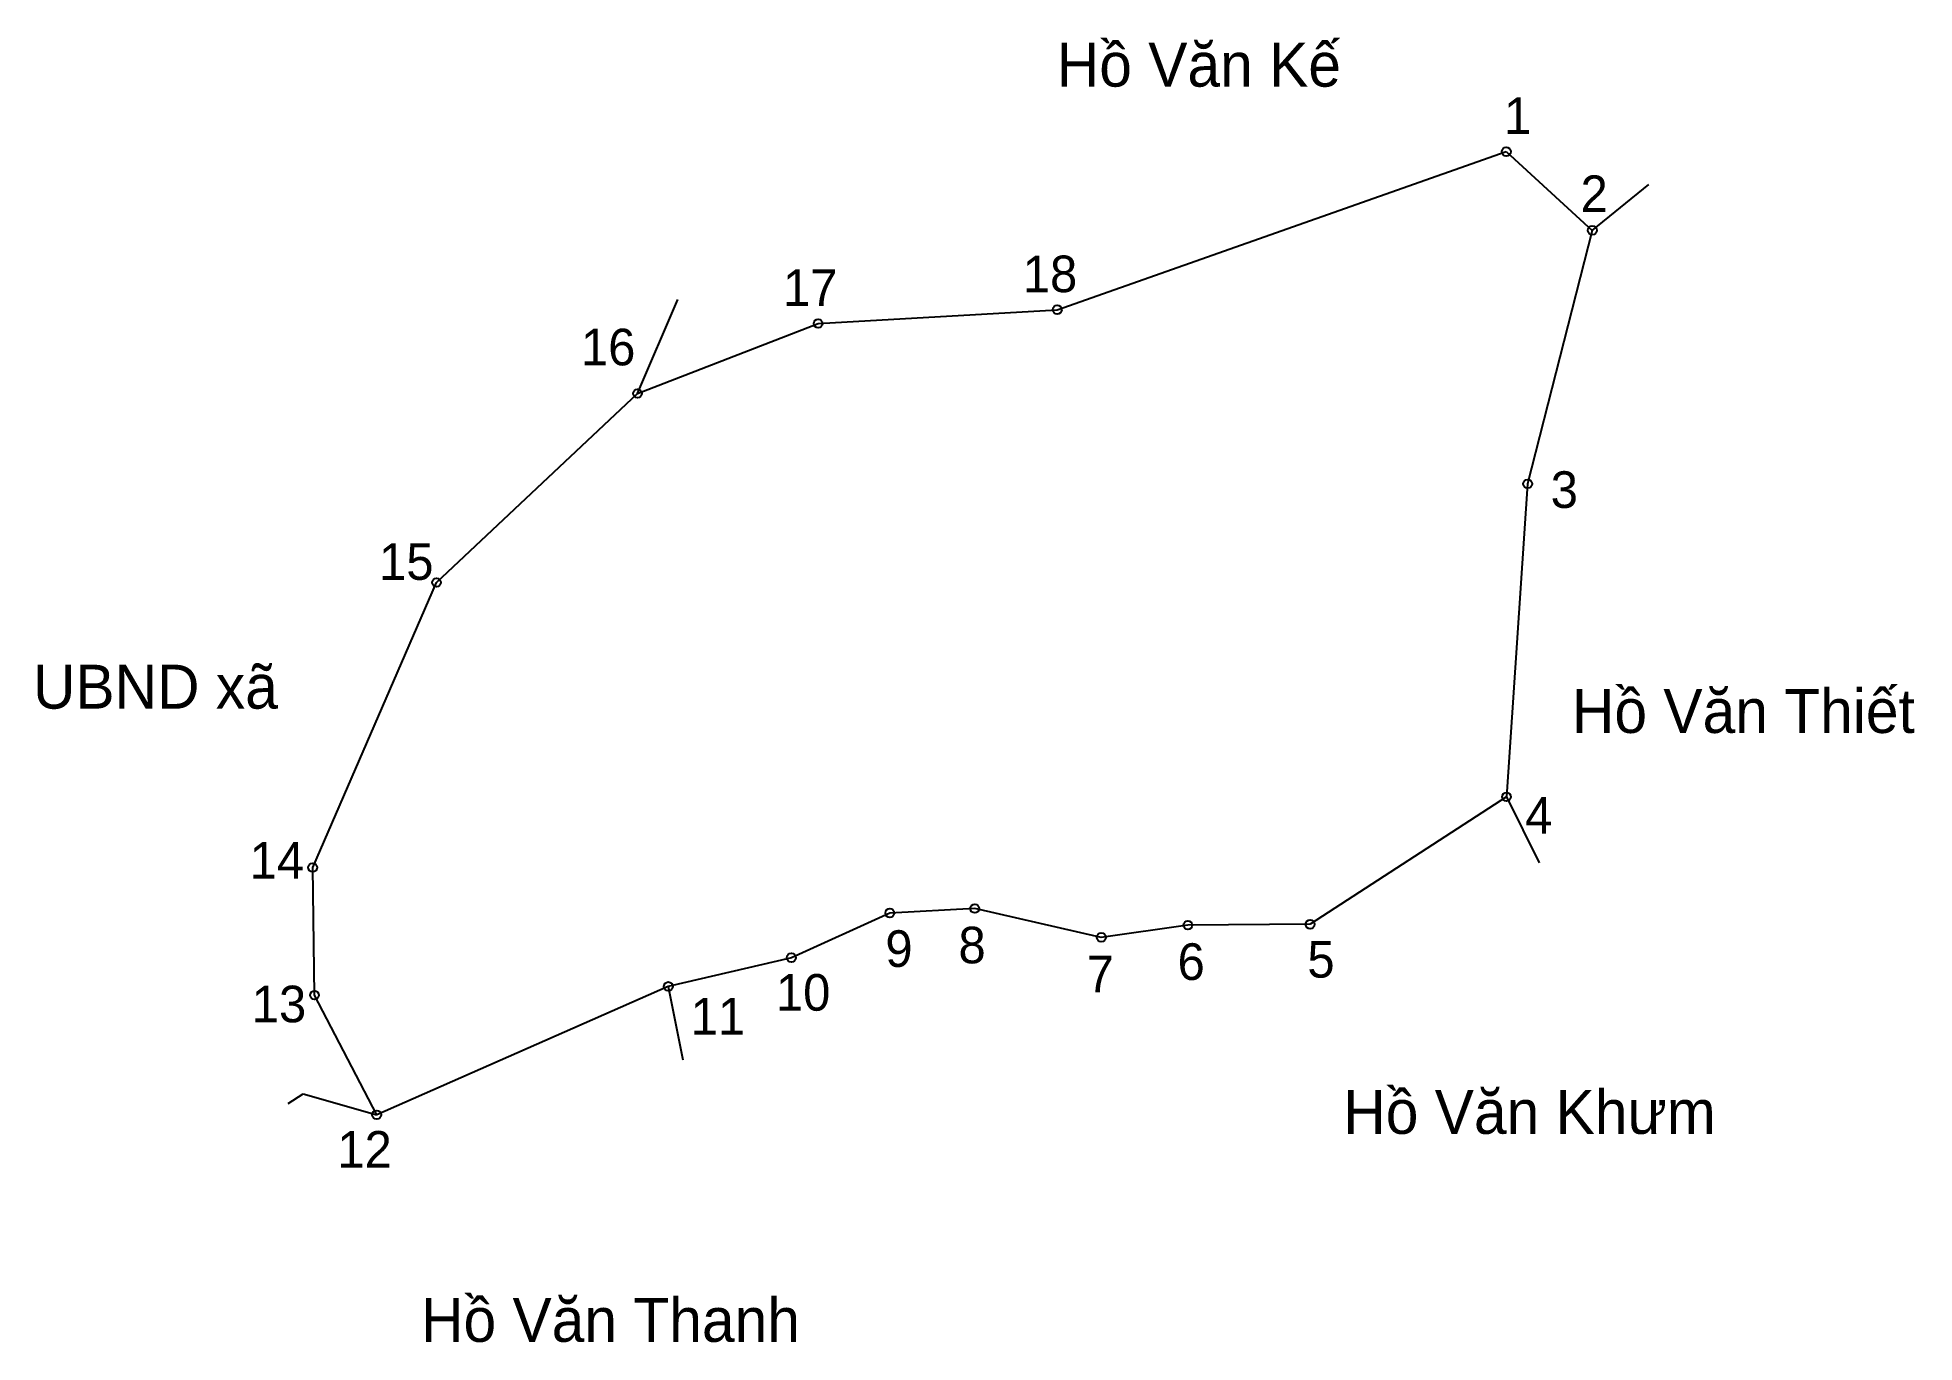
# Model space of a CAD drawing. Extents: x 546966 to 547176, y 1824388 to 1824534.
import ezdxf

# ---------------------------------------------------------------- set-up
doc = ezdxf.new("R2010")
doc.units = 0
for name, color, linetype in [('CanhThua', 7, 'Continuous'), ('MocDinhThua', 7, 'Continuous'), ('RauThua', 7, 'Continuous'), ('SoHieuDinhThua', 7, 'Continuous'), ('TenChuLanCan', 7, 'Continuous')]:
    doc.layers.add(name, color=color, linetype=linetype)

msp = doc.modelspace()

# ---------------------------------------------------------------- linework, layer by layer
at = {"layer": 'CanhThua'}
for p, q in [((547079.84, 1824503.26), (547130.09, 1824520.95)), ((547130.09, 1824520.95), (547139.72, 1824512.14)), ((547139.72, 1824512.14), (547132.48, 1824483.76)), ((547032.86, 1824493.88), (547053.07, 1824501.72)), ((547053.07, 1824501.72), (547079.84, 1824503.26)), ((547010.36, 1824472.72), (547032.86, 1824493.88)), ((547132.48, 1824483.76), (547130.11, 1824448.74)), ((546996.51, 1824440.81), (547010.36, 1824472.72)), ((547130.11, 1824448.74), (547108.13, 1824434.46)), ((546996.71, 1824426.54), (546996.51, 1824440.81)), ((547061.09, 1824435.72), (547050.08, 1824430.72)), ((547070.6, 1824436.22), (547061.09, 1824435.72)), ((547084.77, 1824433), (547070.6, 1824436.22)), ((547108.13, 1824434.46), (547094.46, 1824434.36)), ((547094.46, 1824434.36), (547084.77, 1824433)), ((547050.08, 1824430.72), (547036.31, 1824427.51)), ((547003.67, 1824413.14), (546996.71, 1824426.54)), ((547036.31, 1824427.51), (547003.67, 1824413.14))]:
    msp.add_line(p, q, dxfattribs=at)
at = {"layer": 'MocDinhThua'}
for centre in [(547130.09, 1824520.95), (547139.72, 1824512.14), (547079.84, 1824503.26), (547053.07, 1824501.72), (547032.86, 1824493.88), (547132.48, 1824483.76), (547010.36, 1824472.72), (547130.11, 1824448.74), (546996.51, 1824440.81), (547070.6, 1824436.22), (547061.09, 1824435.72), (547094.46, 1824434.36), (547108.13, 1824434.46), (547084.77, 1824433), (547050.08, 1824430.72), (546996.71, 1824426.54), (547036.31, 1824427.51), (547003.67, 1824413.14)]:
    msp.add_circle(centre, 0.492, dxfattribs=at)
at = {"layer": 'RauThua'}
for p, q in [((547139.72, 1824512.14), (547146.06, 1824517.27)), ((547032.86, 1824493.88), (547037.36, 1824504.41)), ((547130.11, 1824448.74), (547133.76, 1824441.33)), ((547036.31, 1824427.51), (547037.92, 1824419.27)), ((546993.77, 1824414.41), (546995.46, 1824415.49)), ((546995.46, 1824415.49), (547003.67, 1824413.14))]:
    msp.add_line(p, q, dxfattribs=at)

# ---------------------------------------------------------------- texts
at = {"layer": 'SoHieuDinhThua'}
for s, height, p in [('1', 4.1, (547129.84, 1824522.92)), ('2', 4.1, (547138.4, 1824514.19)), ('18', 4.098, (547075.98, 1824505.22)), ('17', 4.098, (547049.15, 1824503.68)), ('16', 4.098, (547026.53, 1824497.03)), ('3', 4.1, (547135.06, 1824481.07)), ('15', 4.098, (547003.94, 1824473.02)), ('4', 4.1, (547132.19, 1824444.61)), ('14', 4.098, (546989.45, 1824439.56)), ('9', 4.1, (547060.6, 1824429.69)), ('8', 4.1, (547068.78, 1824430.09)), ('6', 4.1, (547093.3, 1824428.23)), ('5', 4.1, (547107.83, 1824428.49)), ('7', 4.1, (547083.13, 1824426.86)), ('10', 4.098, (547048.35, 1824424.79)), ('13', 4.098, (546989.69, 1824423.49)), ('11', 4.098, (547038.81, 1824422.12)), ('12', 4.098, (546999.27, 1824407.22))]:
    msp.add_text(s, height=height, dxfattribs=at).set_placement(p)
at = {"layer": 'TenChuLanCan'}
for s, height, p in [('Hồ Văn Kế', 4.917, (547079.79, 1824528.23)), ('UBND xã', 4.917, (546965.21, 1824458.6)), ('Hồ Văn Thiết', 4.9172, (547137.44, 1824455.88)), ('Hồ Văn Khưm', 4.9172, (547111.85, 1824411)), ('Hồ Văn Thanh', 4.9172, (547008.64, 1824387.72))]:
    msp.add_text(s, height=height, dxfattribs=at).set_placement(p)

doc.saveas('drawing.dxf')
